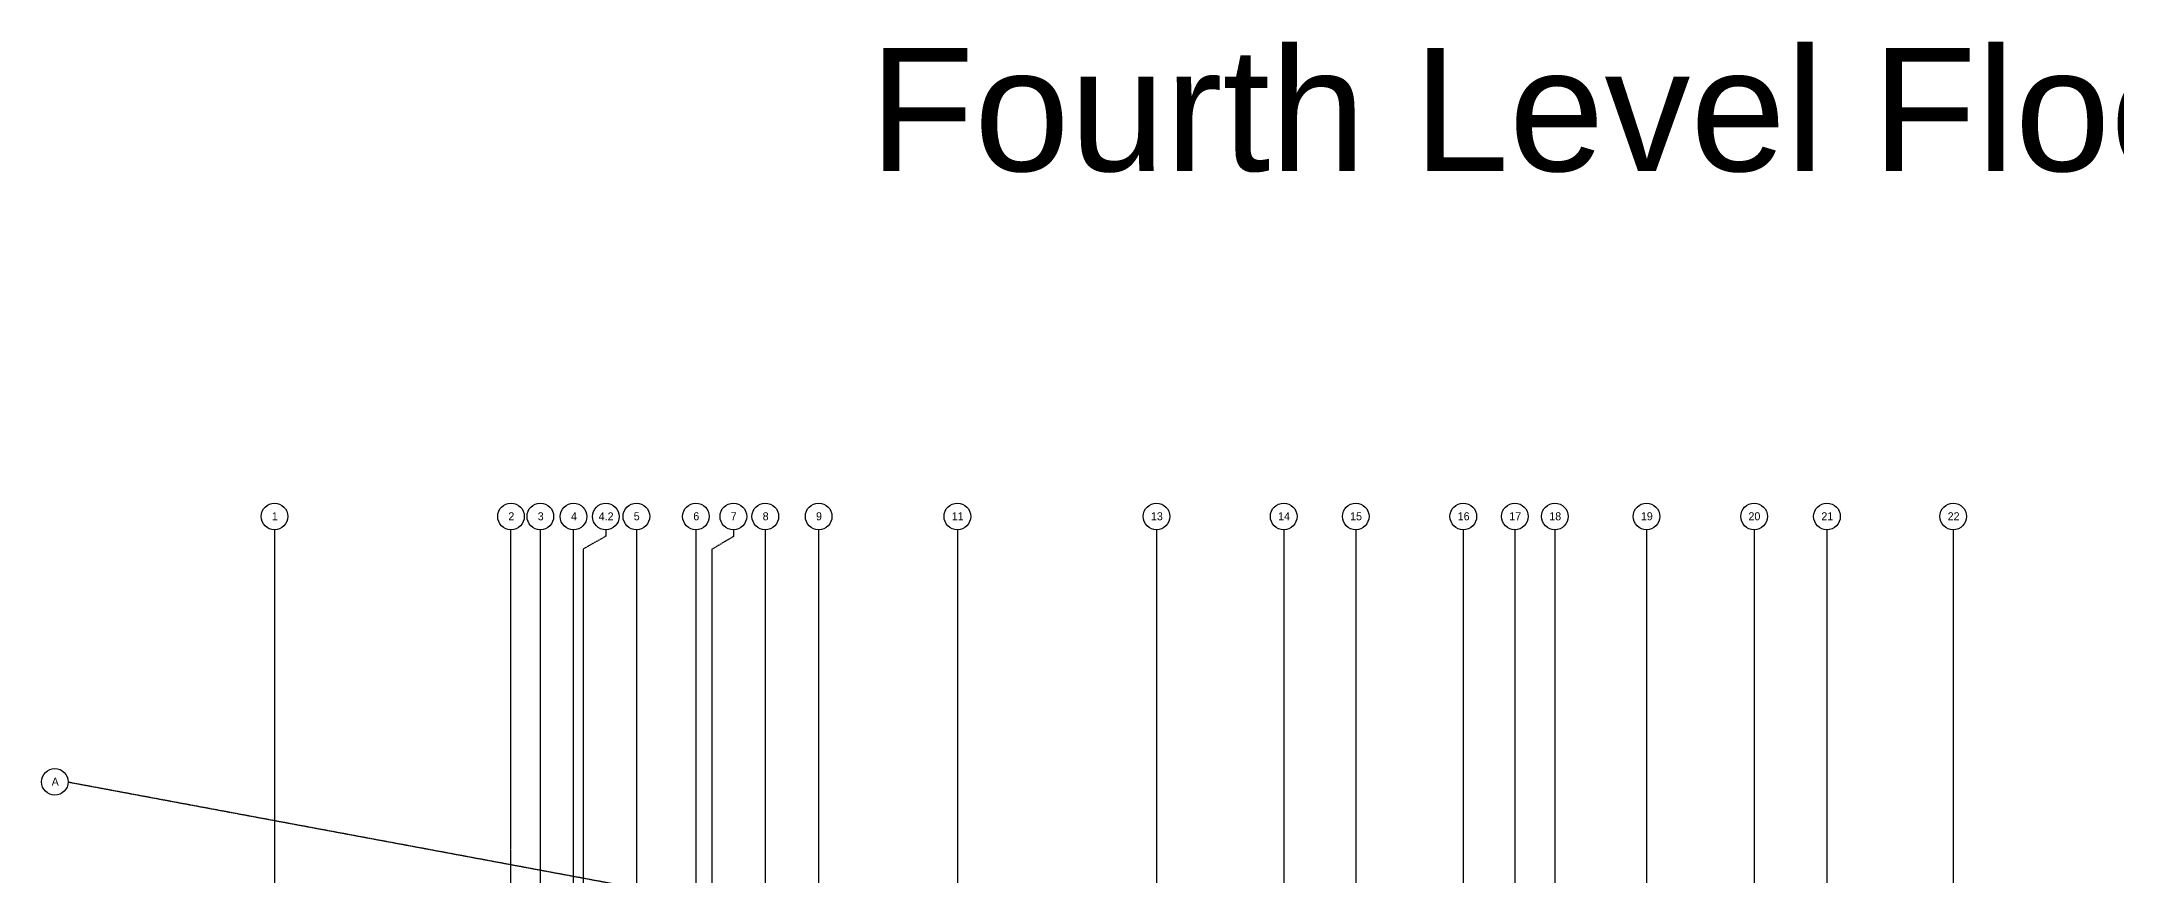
# Model space of a CAD drawing. Header units: inches. Extents: x -6955 to 13123, y -1334 to 3701.
# Drawn here: x 9285 to 11619, y 2744 to 3681 of the extents above; entities that cross this region are included whole.
import ezdxf
from ezdxf.enums import TextEntityAlignment as Align

# ---------------------------------------------------------------- set-up
doc = ezdxf.new("R2010")
doc.units = ezdxf.units.IN
doc.header["$MEASUREMENT"] = 0
doc.linetypes.add('CENTER2', pattern=[1.125, 0.75, -0.125, 0.125, -0.125])
doc.layers.add('A-ANNO-NPLT', color=151, linetype='Continuous', plot=False)
doc.layers.add('A-Grid(SmallScale)', color=11, linetype='CENTER2')
doc.layers.add('S-Grid-Iden', color=7, linetype='Continuous')
doc.styles.add('Arial_1', font='arial.ttf', dxfattribs={"height": 0.092206})

# ---------------------------------------------------------------- blocks, each defined once
blk = doc.blocks.new('Column Bubble')
blk.add_circle((-0.004, -0.002), 0.156)
blk.add_attdef('XX', text='', height=0.0938).set_placement((0, 0), align=Align.MIDDLE_CENTER)

msp = doc.modelspace()

# ---------------------------------------------------------------- linework, layer by layer
at = {"layer": 'A-Grid(SmallScale)'}
for p, q in [((9547.0336, 3132.3201), (9547.0336, 1223.6428)), ((9813.0355, 1223.6428), (9813.0355, 3132.3201)), ((9846.0336, 3132.3201), (9846.0336, 1223.6428)), ((9883.0336, 3132.3201), (9883.0336, 1223.6428)), ((9954.0336, 3132.3201), (9954.0336, 1223.6428)), ((10021.0336, 3132.3201), (10021.0336, 1223.6428)), ((10099.0336, 3132.3201), (10099.0336, 1223.6428)), ((10159.0336, 3132.3201), (10159.0336, 1223.6428)), ((10315.0336, 3132.3201), (10315.0336, 1223.6428)), ((10539.0336, 3132.3201), (10539.0336, 1223.6428)), ((10682.0336, 3132.3201), (10682.0336, 1223.6428)), ((10763.0336, 3132.3201), (10763.0336, 1223.6428)), ((10884.0336, 3132.3201), (10884.0336, 1223.6428)), ((10942.0336, 3132.3201), (10942.0336, 1223.6428)), ((10987.0336, 3132.3201), (10987.0336, 1223.6428)), ((11090.0336, 3132.3201), (11090.0336, 1223.6428)), ((11211.0336, 3132.3201), (11211.0336, 1223.6428)), ((11293.0336, 3132.3201), (11293.0336, 1223.6428)), ((11435.0336, 3132.3201), (11435.0336, 1223.6428)), ((9894.0336, 3110.5182), (9894.0336, 1223.6428)), ((10039.0336, 3110.477), (10039.0336, 1223.6428)), ((9315.0336, 2848.8619), (13123.0336, 2139.0799))]:
    msp.add_line(p, q, dxfattribs=at)
for points in [[(9919.5965, 3132.221), (9919.5965, 3125.1531), (9894.0336, 3110.5182)], [(10063.1158, 3132.3201), (10063.1158, 3124.8062), (10039.0336, 3110.477)]]:
    msp.add_lwpolyline(points, dxfattribs=at)

# ---------------------------------------------------------------- block references
at = {"layer": 'S-Grid-Iden', "xscale": 96, "yscale": 96, "zscale": 96}
for p, values in [((9547.4389, 3147.5541), {'XX': '1'}), ((9813.4408, 3147.5541), {'XX': '2'}), ((9846.4389, 3147.5541), {'XX': '3'}), ((9883.8139, 3147.455), {'XX': '4'}), ((9920.0018, 3147.455), {'XX': '4.2'}), ((9954.4389, 3147.5541), {'XX': '5'}), ((10021.4389, 3147.5541), {'XX': '6'}), ((10063.5211, 3147.5541), {'XX': '7'}), ((10099.4389, 3147.5541), {'XX': '8'}), ((10159.4389, 3147.5541), {'XX': '9'}), ((10315.4389, 3147.5541), {'XX': '11'}), ((10539.4389, 3147.5541), {'XX': '13'}), ((10682.4389, 3147.5541), {'XX': '14'}), ((10763.4389, 3147.5541), {'XX': '15'}), ((10884.4389, 3147.5541), {'XX': '16'}), ((10942.4389, 3147.5541), {'XX': '17'}), ((10987.4389, 3147.5541), {'XX': '18'}), ((11090.4389, 3147.5541), {'XX': '19'}), ((11211.4389, 3147.5541), {'XX': '20'}), ((11293.4389, 3147.5541), {'XX': '21'}), ((11435.4389, 3147.5541), {'XX': '22'}), ((9300.4389, 2849.1668), {'XX': 'A'})]:
    msp.add_blockref('Column Bubble', p, dxfattribs=at).add_auto_attribs(values)

# ---------------------------------------------------------------- texts
at = {"layer": 'A-ANNO-NPLT', "insert": (11219.891, 3603.7431), "char_height": 138.300675, "width": 3995.904705, "attachment_point": 5, "style": 'Arial_1'}
msp.add_mtext('Fourth Level Floor Plan', dxfattribs=at)

doc.saveas('drawing.dxf')
